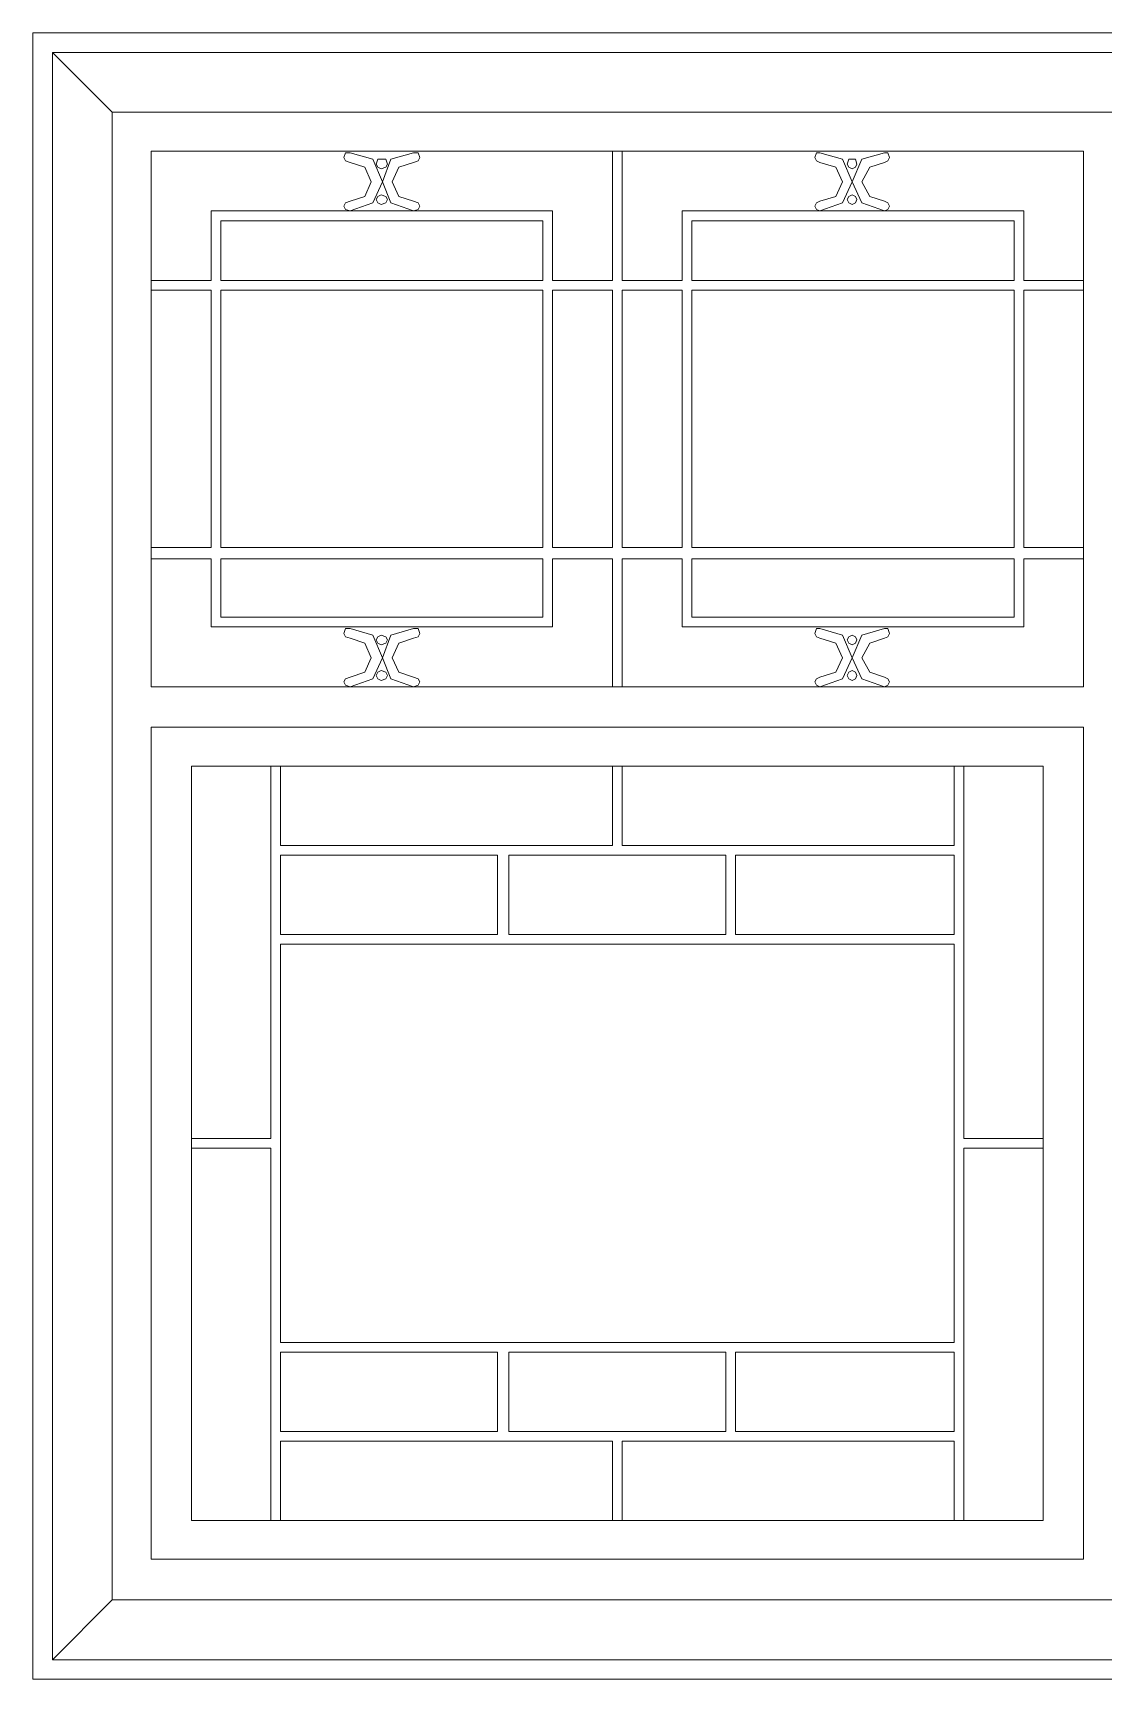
# Model space of a CAD drawing. Header units: centimetres. Extents: x -9 to 9.5, y -7.7 to 6.5.
# Drawn here: x -9.04 to 0.21, y -7.73 to 6.5 of the extents above; entities that cross this region are included whole.
import ezdxf

# ---------------------------------------------------------------- set-up
doc = ezdxf.new("R2010")
doc.units = ezdxf.units.CM
doc.header["$MEASUREMENT"] = 0
doc.layers.add('layer 1', color=7, linetype='Continuous')

msp = doc.modelspace()

# ---------------------------------------------------------------- linework, layer by layer
at = {"layer": 'layer 1', "color": 250, "lineweight": 0}
for points, knots in [([(-9.04213, -7.73212), (-9.04213, -7.73212), (9.46238, -7.73212), (9.46238, -7.73212), (9.46238, -7.73212), (9.46238, -7.73212), (9.46238, 6.50312), (9.46238, 6.50312), (9.46238, 6.50312), (9.46238, 6.50312), (-9.04213, 6.50312), (-9.04213, 6.50312), (-9.04213, 6.50312), (-9.04213, 6.50312), (-9.04213, -7.73212), (-9.04213, -7.73212)], [0, 0, 0, 0, 0.25, 0.25, 0.25, 0.25, 0.5, 0.5, 0.5, 0.5, 0.75, 0.75, 0.75, 0.75, 1, 1, 1, 1]), ([(-8.87431, -7.5643), (-8.87431, -7.5643), (9.29437, -7.5643), (9.29437, -7.5643), (9.29437, -7.5643), (9.29437, -7.5643), (9.29437, 6.33512), (9.29437, 6.33512), (9.29437, 6.33512), (9.29437, 6.33512), (-8.87431, 6.33512), (-8.87431, 6.33512), (-8.87431, 6.33512), (-8.87431, 6.33512), (-8.87431, -7.5643), (-8.87431, -7.5643)], [0, 0, 0, 0, 0.25, 0.25, 0.25, 0.25, 0.5, 0.5, 0.5, 0.5, 0.75, 0.75, 0.75, 0.75, 1, 1, 1, 1]), ([(-8.35628, -7.04627), (-8.35628, -7.04627), (8.77652, -7.04627), (8.77652, -7.04627), (8.77652, -7.04627), (8.77652, -7.04627), (8.77652, 5.81727), (8.77652, 5.81727), (8.77652, 5.81727), (8.77652, 5.81727), (-8.35628, 5.81727), (-8.35628, 5.81727), (-8.35628, 5.81727), (-8.35628, 5.81727), (-8.35628, -7.04627), (-8.35628, -7.04627)], [0, 0, 0, 0, 0.25, 0.25, 0.25, 0.25, 0.5, 0.5, 0.5, 0.5, 0.75, 0.75, 0.75, 0.75, 1, 1, 1, 1]), ([(0.04212, 0.84813), (0.04212, 0.84813), (0.04212, 5.48127), (0.04212, 5.48127), (0.04212, 5.48127), (0.04212, 5.48127), (-8.02046, 5.48127), (-8.02046, 5.48127), (-8.02046, 5.48127), (-8.02046, 5.48127), (-8.02046, 0.84813), (-8.02046, 0.84813), (-8.02046, 0.84813), (-8.02046, 0.84813), (0.04212, 0.84813), (0.04212, 0.84813)], [0, 0, 0, 0, 0.25, 0.25, 0.25, 0.25, 0.5, 0.5, 0.5, 0.5, 0.75, 0.75, 0.75, 0.75, 1, 1, 1, 1]), ([(-8.02046, 4.36156), (-8.02046, 4.36156), (-7.50242, 4.36156), (-7.50242, 4.36156), (-7.50242, 4.36156), (-7.50242, 4.36156), (-7.50242, 4.96342), (-7.50242, 4.96342), (-7.50242, 4.96342), (-7.50242, 4.96342), (-4.54911, 4.96342), (-4.54911, 4.96342), (-4.54911, 4.96342), (-4.54911, 4.96342), (-4.54911, 4.36156), (-4.54911, 4.36156), (-4.54911, 4.36156), (-4.54911, 4.36156), (-4.03108, 4.36156), (-4.03108, 4.36156), (-4.03108, 4.36156), (-4.03108, 4.36156), (-4.03108, 5.48127), (-4.03108, 5.48127)], [0, 0, 0, 0, 0.16666667, 0.16666667, 0.16666667, 0.16666667, 0.33333333, 0.33333333, 0.33333333, 0.33333333, 0.5, 0.5, 0.5, 0.5, 0.66666667, 0.66666667, 0.66666667, 0.66666667, 0.83333333, 0.83333333, 0.83333333, 0.83333333, 1, 1, 1, 1]), ([(-6.29872, 5.46724), (-6.29872, 5.46724), (-6.34063, 5.46724), (-6.34063, 5.46724), (-6.34063, 5.46724), (-6.34063, 5.46724), (-6.35466, 5.42533), (-6.35466, 5.42533), (-6.35466, 5.42533), (-6.35466, 5.42533), (-6.34063, 5.39727), (-6.34063, 5.39727), (-6.34063, 5.39727), (-6.34063, 5.39727), (-6.29872, 5.38342), (-6.29872, 5.38342)], [0, 0, 0, 0, 0.25, 0.25, 0.25, 0.25, 0.5, 0.5, 0.5, 0.5, 0.75, 0.75, 0.75, 0.75, 1, 1, 1, 1]), ([(-6.29872, 4.96342), (-6.29872, 4.96342), (-6.10266, 5.03339), (-6.10266, 5.03339), (-6.10266, 5.03339), (-6.10266, 5.03339), (-6.01884, 5.21542), (-6.01884, 5.21542), (-6.01884, 5.21542), (-6.01884, 5.21542), (-6.10266, 5.4113), (-6.10266, 5.4113), (-6.10266, 5.4113), (-6.10266, 5.4113), (-6.29872, 5.46724), (-6.29872, 5.46724)], [0, 0, 0, 0, 0.25, 0.25, 0.25, 0.25, 0.5, 0.5, 0.5, 0.5, 0.75, 0.75, 0.75, 0.75, 1, 1, 1, 1]), ([(-5.97675, 5.36939), (-5.97675, 5.36939), (-5.99078, 5.4113), (-5.99078, 5.4113), (-5.99078, 5.4113), (-5.99078, 5.4113), (-6.03269, 5.4113), (-6.03269, 5.4113), (-6.03269, 5.4113), (-6.03269, 5.4113), (-6.06075, 5.4113), (-6.06075, 5.4113), (-6.06075, 5.4113), (-6.06075, 5.4113), (-6.07478, 5.36939), (-6.07478, 5.36939), (-6.07478, 5.36939), (-6.07478, 5.36939), (-6.06075, 5.34133), (-6.06075, 5.34133), (-6.06075, 5.34133), (-6.06075, 5.34133), (-6.03269, 5.3273), (-6.03269, 5.3273), (-6.03269, 5.3273), (-6.03269, 5.3273), (-5.99078, 5.34133), (-5.99078, 5.34133), (-5.99078, 5.34133), (-5.99078, 5.34133), (-5.97675, 5.36939), (-5.97675, 5.36939)], [0, 0, 0, 0, 0.125, 0.125, 0.125, 0.125, 0.25, 0.25, 0.25, 0.25, 0.375, 0.375, 0.375, 0.375, 0.5, 0.5, 0.5, 0.5, 0.625, 0.625, 0.625, 0.625, 0.75, 0.75, 0.75, 0.75, 0.875, 0.875, 0.875, 0.875, 1, 1, 1, 1]), ([(-5.75281, 5.46724), (-5.75281, 5.46724), (-5.94869, 5.4113), (-5.94869, 5.4113), (-5.94869, 5.4113), (-5.94869, 5.4113), (-6.01884, 5.21542), (-6.01884, 5.21542), (-6.01884, 5.21542), (-6.01884, 5.21542), (-5.94869, 5.03339), (-5.94869, 5.03339), (-5.94869, 5.03339), (-5.94869, 5.03339), (-5.75281, 4.96342), (-5.75281, 4.96342)], [0, 0, 0, 0, 0.25, 0.25, 0.25, 0.25, 0.5, 0.5, 0.5, 0.5, 0.75, 0.75, 0.75, 0.75, 1, 1, 1, 1]), ([(-5.75281, 5.38342), (-5.75281, 5.38342), (-5.7109, 5.39727), (-5.7109, 5.39727), (-5.7109, 5.39727), (-5.7109, 5.39727), (-5.69687, 5.42533), (-5.69687, 5.42533), (-5.69687, 5.42533), (-5.69687, 5.42533), (-5.7109, 5.46724), (-5.7109, 5.46724), (-5.7109, 5.46724), (-5.7109, 5.46724), (-5.75281, 5.46724), (-5.75281, 5.46724)], [0, 0, 0, 0, 0.25, 0.25, 0.25, 0.25, 0.5, 0.5, 0.5, 0.5, 0.75, 0.75, 0.75, 0.75, 1, 1, 1, 1]), ([(0.04212, 4.36156), (0.04212, 4.36156), (-0.47573, 4.36156), (-0.47573, 4.36156), (-0.47573, 4.36156), (-0.47573, 4.36156), (-0.47573, 4.96342), (-0.47573, 4.96342), (-0.47573, 4.96342), (-0.47573, 4.96342), (-3.42922, 4.96342), (-3.42922, 4.96342), (-3.42922, 4.96342), (-3.42922, 4.96342), (-3.42922, 4.36156), (-3.42922, 4.36156), (-3.42922, 4.36156), (-3.42922, 4.36156), (-3.94708, 4.36156), (-3.94708, 4.36156), (-3.94708, 4.36156), (-3.94708, 4.36156), (-3.94708, 5.48127), (-3.94708, 5.48127)], [0, 0, 0, 0, 0.16666667, 0.16666667, 0.16666667, 0.16666667, 0.33333333, 0.33333333, 0.33333333, 0.33333333, 0.5, 0.5, 0.5, 0.5, 0.66666667, 0.66666667, 0.66666667, 0.66666667, 0.83333333, 0.83333333, 0.83333333, 0.83333333, 1, 1, 1, 1]), ([(-2.23937, 5.46724), (-2.23937, 5.46724), (-2.26743, 5.46724), (-2.26743, 5.46724), (-2.26743, 5.46724), (-2.26743, 5.46724), (-2.28146, 5.42533), (-2.28146, 5.42533), (-2.28146, 5.42533), (-2.28146, 5.42533), (-2.26743, 5.39727), (-2.26743, 5.39727), (-2.26743, 5.39727), (-2.26743, 5.39727), (-2.23937, 5.38342), (-2.23937, 5.38342)], [0, 0, 0, 0, 0.25, 0.25, 0.25, 0.25, 0.5, 0.5, 0.5, 0.5, 0.75, 0.75, 0.75, 0.75, 1, 1, 1, 1]), ([(-2.23937, 4.96342), (-2.23937, 4.96342), (-2.04349, 5.03339), (-2.04349, 5.03339), (-2.04349, 5.03339), (-2.04349, 5.03339), (-1.95949, 5.21542), (-1.95949, 5.21542), (-1.95949, 5.21542), (-1.95949, 5.21542), (-2.04349, 5.4113), (-2.04349, 5.4113), (-2.04349, 5.4113), (-2.04349, 5.4113), (-2.23937, 5.46724), (-2.23937, 5.46724)], [0, 0, 0, 0, 0.25, 0.25, 0.25, 0.25, 0.5, 0.5, 0.5, 0.5, 0.75, 0.75, 0.75, 0.75, 1, 1, 1, 1]), ([(-1.91758, 5.36939), (-1.91758, 5.36939), (-1.93143, 5.4113), (-1.93143, 5.4113), (-1.93143, 5.4113), (-1.93143, 5.4113), (-1.95949, 5.4113), (-1.95949, 5.4113), (-1.95949, 5.4113), (-1.95949, 5.4113), (-1.98755, 5.4113), (-1.98755, 5.4113), (-1.98755, 5.4113), (-1.98755, 5.4113), (-2.00158, 5.36939), (-2.00158, 5.36939), (-2.00158, 5.36939), (-2.00158, 5.36939), (-1.98755, 5.34133), (-1.98755, 5.34133), (-1.98755, 5.34133), (-1.98755, 5.34133), (-1.95949, 5.3273), (-1.95949, 5.3273), (-1.95949, 5.3273), (-1.95949, 5.3273), (-1.93143, 5.34133), (-1.93143, 5.34133), (-1.93143, 5.34133), (-1.93143, 5.34133), (-1.91758, 5.36939), (-1.91758, 5.36939)], [0, 0, 0, 0, 0.125, 0.125, 0.125, 0.125, 0.25, 0.25, 0.25, 0.25, 0.375, 0.375, 0.375, 0.375, 0.5, 0.5, 0.5, 0.5, 0.625, 0.625, 0.625, 0.625, 0.75, 0.75, 0.75, 0.75, 0.875, 0.875, 0.875, 0.875, 1, 1, 1, 1]), ([(-1.67961, 5.46724), (-1.67961, 5.46724), (-1.87549, 5.4113), (-1.87549, 5.4113), (-1.87549, 5.4113), (-1.87549, 5.4113), (-1.95949, 5.21542), (-1.95949, 5.21542), (-1.95949, 5.21542), (-1.95949, 5.21542), (-1.87549, 5.03339), (-1.87549, 5.03339), (-1.87549, 5.03339), (-1.87549, 5.03339), (-1.67961, 4.96342), (-1.67961, 4.96342)], [0, 0, 0, 0, 0.25, 0.25, 0.25, 0.25, 0.5, 0.5, 0.5, 0.5, 0.75, 0.75, 0.75, 0.75, 1, 1, 1, 1]), ([(-1.67961, 5.38342), (-1.67961, 5.38342), (-1.65155, 5.39727), (-1.65155, 5.39727), (-1.65155, 5.39727), (-1.65155, 5.39727), (-1.63752, 5.42533), (-1.63752, 5.42533), (-1.63752, 5.42533), (-1.63752, 5.42533), (-1.65155, 5.46724), (-1.65155, 5.46724), (-1.65155, 5.46724), (-1.65155, 5.46724), (-1.67961, 5.46724), (-1.67961, 5.46724)], [0, 0, 0, 0, 0.25, 0.25, 0.25, 0.25, 0.5, 0.5, 0.5, 0.5, 0.75, 0.75, 0.75, 0.75, 1, 1, 1, 1]), ([(-6.29872, 5.04742), (-6.29872, 5.04742), (-6.17281, 5.08933), (-6.17281, 5.08933), (-6.17281, 5.08933), (-6.17281, 5.08933), (-6.11669, 5.21542), (-6.11669, 5.21542), (-6.11669, 5.21542), (-6.11669, 5.21542), (-6.17281, 5.34133), (-6.17281, 5.34133), (-6.17281, 5.34133), (-6.17281, 5.34133), (-6.29872, 5.38342), (-6.29872, 5.38342)], [0, 0, 0, 0, 0.25, 0.25, 0.25, 0.25, 0.5, 0.5, 0.5, 0.5, 0.75, 0.75, 0.75, 0.75, 1, 1, 1, 1]), ([(-5.75281, 5.38342), (-5.75281, 5.38342), (-5.87872, 5.34133), (-5.87872, 5.34133), (-5.87872, 5.34133), (-5.87872, 5.34133), (-5.93484, 5.21542), (-5.93484, 5.21542), (-5.93484, 5.21542), (-5.93484, 5.21542), (-5.87872, 5.08933), (-5.87872, 5.08933), (-5.87872, 5.08933), (-5.87872, 5.08933), (-5.75281, 5.04742), (-5.75281, 5.04742)], [0, 0, 0, 0, 0.25, 0.25, 0.25, 0.25, 0.5, 0.5, 0.5, 0.5, 0.75, 0.75, 0.75, 0.75, 1, 1, 1, 1]), ([(-2.23937, 5.04742), (-2.23937, 5.04742), (-2.09943, 5.08933), (-2.09943, 5.08933), (-2.09943, 5.08933), (-2.09943, 5.08933), (-2.04349, 5.21542), (-2.04349, 5.21542), (-2.04349, 5.21542), (-2.04349, 5.21542), (-2.09943, 5.34133), (-2.09943, 5.34133), (-2.09943, 5.34133), (-2.09943, 5.34133), (-2.23937, 5.38342), (-2.23937, 5.38342)], [0, 0, 0, 0, 0.25, 0.25, 0.25, 0.25, 0.5, 0.5, 0.5, 0.5, 0.75, 0.75, 0.75, 0.75, 1, 1, 1, 1]), ([(-1.67961, 5.38342), (-1.67961, 5.38342), (-1.80552, 5.34133), (-1.80552, 5.34133), (-1.80552, 5.34133), (-1.80552, 5.34133), (-1.87549, 5.21542), (-1.87549, 5.21542), (-1.87549, 5.21542), (-1.87549, 5.21542), (-1.80552, 5.08933), (-1.80552, 5.08933), (-1.80552, 5.08933), (-1.80552, 5.08933), (-1.67961, 5.04742), (-1.67961, 5.04742)], [0, 0, 0, 0, 0.25, 0.25, 0.25, 0.25, 0.5, 0.5, 0.5, 0.5, 0.75, 0.75, 0.75, 0.75, 1, 1, 1, 1]), ([(-6.29872, 5.04742), (-6.29872, 5.04742), (-6.34063, 5.03339), (-6.34063, 5.03339), (-6.34063, 5.03339), (-6.34063, 5.03339), (-6.35466, 5.00533), (-6.35466, 5.00533), (-6.35466, 5.00533), (-6.35466, 5.00533), (-6.34063, 4.97745), (-6.34063, 4.97745), (-6.34063, 4.97745), (-6.34063, 4.97745), (-6.29872, 4.96342), (-6.29872, 4.96342)], [0, 0, 0, 0, 0.25, 0.25, 0.25, 0.25, 0.5, 0.5, 0.5, 0.5, 0.75, 0.75, 0.75, 0.75, 1, 1, 1, 1]), ([(-5.97675, 5.06145), (-5.97675, 5.06145), (-5.99078, 5.08933), (-5.99078, 5.08933), (-5.99078, 5.08933), (-5.99078, 5.08933), (-6.03269, 5.10336), (-6.03269, 5.10336), (-6.03269, 5.10336), (-6.03269, 5.10336), (-6.06075, 5.08933), (-6.06075, 5.08933), (-6.06075, 5.08933), (-6.06075, 5.08933), (-6.07478, 5.06145), (-6.07478, 5.06145), (-6.07478, 5.06145), (-6.07478, 5.06145), (-6.06075, 5.03339), (-6.06075, 5.03339), (-6.06075, 5.03339), (-6.06075, 5.03339), (-6.03269, 5.01936), (-6.03269, 5.01936), (-6.03269, 5.01936), (-6.03269, 5.01936), (-5.99078, 5.03339), (-5.99078, 5.03339), (-5.99078, 5.03339), (-5.99078, 5.03339), (-5.97675, 5.06145), (-5.97675, 5.06145)], [0, 0, 0, 0, 0.125, 0.125, 0.125, 0.125, 0.25, 0.25, 0.25, 0.25, 0.375, 0.375, 0.375, 0.375, 0.5, 0.5, 0.5, 0.5, 0.625, 0.625, 0.625, 0.625, 0.75, 0.75, 0.75, 0.75, 0.875, 0.875, 0.875, 0.875, 1, 1, 1, 1]), ([(-5.75281, 4.96342), (-5.75281, 4.96342), (-5.7109, 4.97745), (-5.7109, 4.97745), (-5.7109, 4.97745), (-5.7109, 4.97745), (-5.69687, 5.00533), (-5.69687, 5.00533), (-5.69687, 5.00533), (-5.69687, 5.00533), (-5.7109, 5.03339), (-5.7109, 5.03339), (-5.7109, 5.03339), (-5.7109, 5.03339), (-5.75281, 5.04742), (-5.75281, 5.04742)], [0, 0, 0, 0, 0.25, 0.25, 0.25, 0.25, 0.5, 0.5, 0.5, 0.5, 0.75, 0.75, 0.75, 0.75, 1, 1, 1, 1]), ([(-2.23937, 5.04742), (-2.23937, 5.04742), (-2.26743, 5.03339), (-2.26743, 5.03339), (-2.26743, 5.03339), (-2.26743, 5.03339), (-2.28146, 5.00533), (-2.28146, 5.00533), (-2.28146, 5.00533), (-2.28146, 5.00533), (-2.26743, 4.97745), (-2.26743, 4.97745), (-2.26743, 4.97745), (-2.26743, 4.97745), (-2.23937, 4.96342), (-2.23937, 4.96342)], [0, 0, 0, 0, 0.25, 0.25, 0.25, 0.25, 0.5, 0.5, 0.5, 0.5, 0.75, 0.75, 0.75, 0.75, 1, 1, 1, 1]), ([(-1.91758, 5.06145), (-1.91758, 5.06145), (-1.93143, 5.08933), (-1.93143, 5.08933), (-1.93143, 5.08933), (-1.93143, 5.08933), (-1.95949, 5.10336), (-1.95949, 5.10336), (-1.95949, 5.10336), (-1.95949, 5.10336), (-1.98755, 5.08933), (-1.98755, 5.08933), (-1.98755, 5.08933), (-1.98755, 5.08933), (-2.00158, 5.06145), (-2.00158, 5.06145), (-2.00158, 5.06145), (-2.00158, 5.06145), (-1.98755, 5.03339), (-1.98755, 5.03339), (-1.98755, 5.03339), (-1.98755, 5.03339), (-1.95949, 5.01936), (-1.95949, 5.01936), (-1.95949, 5.01936), (-1.95949, 5.01936), (-1.93143, 5.03339), (-1.93143, 5.03339), (-1.93143, 5.03339), (-1.93143, 5.03339), (-1.91758, 5.06145), (-1.91758, 5.06145)], [0, 0, 0, 0, 0.125, 0.125, 0.125, 0.125, 0.25, 0.25, 0.25, 0.25, 0.375, 0.375, 0.375, 0.375, 0.5, 0.5, 0.5, 0.5, 0.625, 0.625, 0.625, 0.625, 0.75, 0.75, 0.75, 0.75, 0.875, 0.875, 0.875, 0.875, 1, 1, 1, 1]), ([(-1.67961, 4.96342), (-1.67961, 4.96342), (-1.65155, 4.97745), (-1.65155, 4.97745), (-1.65155, 4.97745), (-1.65155, 4.97745), (-1.63752, 5.00533), (-1.63752, 5.00533), (-1.63752, 5.00533), (-1.63752, 5.00533), (-1.65155, 5.03339), (-1.65155, 5.03339), (-1.65155, 5.03339), (-1.65155, 5.03339), (-1.67961, 5.04742), (-1.67961, 5.04742)], [0, 0, 0, 0, 0.25, 0.25, 0.25, 0.25, 0.5, 0.5, 0.5, 0.5, 0.75, 0.75, 0.75, 0.75, 1, 1, 1, 1]), ([(-7.41842, 4.87942), (-7.41842, 4.87942), (-7.41842, 4.36156), (-7.41842, 4.36156), (-7.41842, 4.36156), (-7.41842, 4.36156), (-4.63293, 4.36156), (-4.63293, 4.36156), (-4.63293, 4.36156), (-4.63293, 4.36156), (-4.63293, 4.87942), (-4.63293, 4.87942), (-4.63293, 4.87942), (-4.63293, 4.87942), (-7.41842, 4.87942), (-7.41842, 4.87942)], [0, 0, 0, 0, 0.25, 0.25, 0.25, 0.25, 0.5, 0.5, 0.5, 0.5, 0.75, 0.75, 0.75, 0.75, 1, 1, 1, 1]), ([(-0.55973, 4.87942), (-0.55973, 4.87942), (-0.55973, 4.36156), (-0.55973, 4.36156), (-0.55973, 4.36156), (-0.55973, 4.36156), (-3.34522, 4.36156), (-3.34522, 4.36156), (-3.34522, 4.36156), (-3.34522, 4.36156), (-3.34522, 4.87942), (-3.34522, 4.87942), (-3.34522, 4.87942), (-3.34522, 4.87942), (-0.55973, 4.87942), (-0.55973, 4.87942)], [0, 0, 0, 0, 0.25, 0.25, 0.25, 0.25, 0.5, 0.5, 0.5, 0.5, 0.75, 0.75, 0.75, 0.75, 1, 1, 1, 1]), ([(-8.02046, 4.27756), (-8.02046, 4.27756), (-7.50242, 4.27756), (-7.50242, 4.27756), (-7.50242, 4.27756), (-7.50242, 4.27756), (-7.50242, 2.05201), (-7.50242, 2.05201), (-7.50242, 2.05201), (-7.50242, 2.05201), (-8.02046, 2.05201), (-8.02046, 2.05201)], [0, 0, 0, 0, 0.33333333, 0.33333333, 0.33333333, 0.33333333, 0.66666667, 0.66666667, 0.66666667, 0.66666667, 1, 1, 1, 1]), ([(-7.41842, 2.05201), (-7.41842, 2.05201), (-7.41842, 4.27756), (-7.41842, 4.27756), (-7.41842, 4.27756), (-7.41842, 4.27756), (-4.63293, 4.27756), (-4.63293, 4.27756), (-4.63293, 4.27756), (-4.63293, 4.27756), (-4.63293, 2.05201), (-4.63293, 2.05201), (-4.63293, 2.05201), (-4.63293, 2.05201), (-7.41842, 2.05201), (-7.41842, 2.05201)], [0, 0, 0, 0, 0.25, 0.25, 0.25, 0.25, 0.5, 0.5, 0.5, 0.5, 0.75, 0.75, 0.75, 0.75, 1, 1, 1, 1]), ([(-4.54911, 2.05201), (-4.54911, 2.05201), (-4.54911, 4.27756), (-4.54911, 4.27756), (-4.54911, 4.27756), (-4.54911, 4.27756), (-4.03108, 4.27756), (-4.03108, 4.27756), (-4.03108, 4.27756), (-4.03108, 4.27756), (-4.03108, 2.05201), (-4.03108, 2.05201), (-4.03108, 2.05201), (-4.03108, 2.05201), (-4.54911, 2.05201), (-4.54911, 2.05201)], [0, 0, 0, 0, 0.25, 0.25, 0.25, 0.25, 0.5, 0.5, 0.5, 0.5, 0.75, 0.75, 0.75, 0.75, 1, 1, 1, 1]), ([(-3.42922, 2.05201), (-3.42922, 2.05201), (-3.42922, 4.27756), (-3.42922, 4.27756), (-3.42922, 4.27756), (-3.42922, 4.27756), (-3.94708, 4.27756), (-3.94708, 4.27756), (-3.94708, 4.27756), (-3.94708, 4.27756), (-3.94708, 2.05201), (-3.94708, 2.05201), (-3.94708, 2.05201), (-3.94708, 2.05201), (-3.42922, 2.05201), (-3.42922, 2.05201)], [0, 0, 0, 0, 0.25, 0.25, 0.25, 0.25, 0.5, 0.5, 0.5, 0.5, 0.75, 0.75, 0.75, 0.75, 1, 1, 1, 1]), ([(-0.55973, 2.05201), (-0.55973, 2.05201), (-0.55973, 4.27756), (-0.55973, 4.27756), (-0.55973, 4.27756), (-0.55973, 4.27756), (-3.34522, 4.27756), (-3.34522, 4.27756), (-3.34522, 4.27756), (-3.34522, 4.27756), (-3.34522, 2.05201), (-3.34522, 2.05201), (-3.34522, 2.05201), (-3.34522, 2.05201), (-0.55973, 2.05201), (-0.55973, 2.05201)], [0, 0, 0, 0, 0.25, 0.25, 0.25, 0.25, 0.5, 0.5, 0.5, 0.5, 0.75, 0.75, 0.75, 0.75, 1, 1, 1, 1]), ([(0.04212, 4.27756), (0.04212, 4.27756), (-0.47573, 4.27756), (-0.47573, 4.27756), (-0.47573, 4.27756), (-0.47573, 4.27756), (-0.47573, 2.05201), (-0.47573, 2.05201), (-0.47573, 2.05201), (-0.47573, 2.05201), (0.04212, 2.05201), (0.04212, 2.05201)], [0, 0, 0, 0, 0.33333333, 0.33333333, 0.33333333, 0.33333333, 0.66666667, 0.66666667, 0.66666667, 0.66666667, 1, 1, 1, 1]), ([(-8.02046, 1.95398), (-8.02046, 1.95398), (-7.50242, 1.95398), (-7.50242, 1.95398), (-7.50242, 1.95398), (-7.50242, 1.95398), (-7.50242, 1.36616), (-7.50242, 1.36616), (-7.50242, 1.36616), (-7.50242, 1.36616), (-4.54911, 1.36616), (-4.54911, 1.36616), (-4.54911, 1.36616), (-4.54911, 1.36616), (-4.54911, 1.95398), (-4.54911, 1.95398), (-4.54911, 1.95398), (-4.54911, 1.95398), (-4.03108, 1.95398), (-4.03108, 1.95398), (-4.03108, 1.95398), (-4.03108, 1.95398), (-4.03108, 0.84813), (-4.03108, 0.84813)], [0, 0, 0, 0, 0.16666667, 0.16666667, 0.16666667, 0.16666667, 0.33333333, 0.33333333, 0.33333333, 0.33333333, 0.5, 0.5, 0.5, 0.5, 0.66666667, 0.66666667, 0.66666667, 0.66666667, 0.83333333, 0.83333333, 0.83333333, 0.83333333, 1, 1, 1, 1]), ([(-4.63293, 1.95398), (-4.63293, 1.95398), (-4.63293, 1.45016), (-4.63293, 1.45016), (-4.63293, 1.45016), (-4.63293, 1.45016), (-7.41842, 1.45016), (-7.41842, 1.45016), (-7.41842, 1.45016), (-7.41842, 1.45016), (-7.41842, 1.95398), (-7.41842, 1.95398), (-7.41842, 1.95398), (-7.41842, 1.95398), (-4.63293, 1.95398), (-4.63293, 1.95398)], [0, 0, 0, 0, 0.25, 0.25, 0.25, 0.25, 0.5, 0.5, 0.5, 0.5, 0.75, 0.75, 0.75, 0.75, 1, 1, 1, 1]), ([(0.04212, 1.95398), (0.04212, 1.95398), (-0.47573, 1.95398), (-0.47573, 1.95398), (-0.47573, 1.95398), (-0.47573, 1.95398), (-0.47573, 1.36616), (-0.47573, 1.36616), (-0.47573, 1.36616), (-0.47573, 1.36616), (-3.42922, 1.36616), (-3.42922, 1.36616), (-3.42922, 1.36616), (-3.42922, 1.36616), (-3.42922, 1.95398), (-3.42922, 1.95398), (-3.42922, 1.95398), (-3.42922, 1.95398), (-3.94708, 1.95398), (-3.94708, 1.95398), (-3.94708, 1.95398), (-3.94708, 1.95398), (-3.94708, 0.84813), (-3.94708, 0.84813)], [0, 0, 0, 0, 0.16666667, 0.16666667, 0.16666667, 0.16666667, 0.33333333, 0.33333333, 0.33333333, 0.33333333, 0.5, 0.5, 0.5, 0.5, 0.66666667, 0.66666667, 0.66666667, 0.66666667, 0.83333333, 0.83333333, 0.83333333, 0.83333333, 1, 1, 1, 1]), ([(-3.34522, 1.95398), (-3.34522, 1.95398), (-3.34522, 1.45016), (-3.34522, 1.45016), (-3.34522, 1.45016), (-3.34522, 1.45016), (-0.55973, 1.45016), (-0.55973, 1.45016), (-0.55973, 1.45016), (-0.55973, 1.45016), (-0.55973, 1.95398), (-0.55973, 1.95398), (-0.55973, 1.95398), (-0.55973, 1.95398), (-3.34522, 1.95398), (-3.34522, 1.95398)], [0, 0, 0, 0, 0.25, 0.25, 0.25, 0.25, 0.5, 0.5, 0.5, 0.5, 0.75, 0.75, 0.75, 0.75, 1, 1, 1, 1]), ([(-6.29872, 1.35213), (-6.29872, 1.35213), (-6.34063, 1.35213), (-6.34063, 1.35213), (-6.34063, 1.35213), (-6.34063, 1.35213), (-6.35466, 1.31004), (-6.35466, 1.31004), (-6.35466, 1.31004), (-6.35466, 1.31004), (-6.34063, 1.28216), (-6.34063, 1.28216), (-6.34063, 1.28216), (-6.34063, 1.28216), (-6.29872, 1.26813), (-6.29872, 1.26813)], [0, 0, 0, 0, 0.25, 0.25, 0.25, 0.25, 0.5, 0.5, 0.5, 0.5, 0.75, 0.75, 0.75, 0.75, 1, 1, 1, 1]), ([(-6.29872, 0.84813), (-6.29872, 0.84813), (-6.10266, 0.9181), (-6.10266, 0.9181), (-6.10266, 0.9181), (-6.10266, 0.9181), (-6.01884, 1.10013), (-6.01884, 1.10013), (-6.01884, 1.10013), (-6.01884, 1.10013), (-6.10266, 1.29619), (-6.10266, 1.29619), (-6.10266, 1.29619), (-6.10266, 1.29619), (-6.29872, 1.35213), (-6.29872, 1.35213)], [0, 0, 0, 0, 0.25, 0.25, 0.25, 0.25, 0.5, 0.5, 0.5, 0.5, 0.75, 0.75, 0.75, 0.75, 1, 1, 1, 1]), ([(-5.97675, 1.2541), (-5.97675, 1.2541), (-5.99078, 1.28216), (-5.99078, 1.28216), (-5.99078, 1.28216), (-5.99078, 1.28216), (-6.03269, 1.29619), (-6.03269, 1.29619), (-6.03269, 1.29619), (-6.03269, 1.29619), (-6.06075, 1.28216), (-6.06075, 1.28216), (-6.06075, 1.28216), (-6.06075, 1.28216), (-6.07478, 1.2541), (-6.07478, 1.2541), (-6.07478, 1.2541), (-6.07478, 1.2541), (-6.06075, 1.22604), (-6.06075, 1.22604), (-6.06075, 1.22604), (-6.06075, 1.22604), (-6.03269, 1.21219), (-6.03269, 1.21219), (-6.03269, 1.21219), (-6.03269, 1.21219), (-5.99078, 1.22604), (-5.99078, 1.22604), (-5.99078, 1.22604), (-5.99078, 1.22604), (-5.97675, 1.2541), (-5.97675, 1.2541)], [0, 0, 0, 0, 0.125, 0.125, 0.125, 0.125, 0.25, 0.25, 0.25, 0.25, 0.375, 0.375, 0.375, 0.375, 0.5, 0.5, 0.5, 0.5, 0.625, 0.625, 0.625, 0.625, 0.75, 0.75, 0.75, 0.75, 0.875, 0.875, 0.875, 0.875, 1, 1, 1, 1]), ([(-5.75281, 1.35213), (-5.75281, 1.35213), (-5.94869, 1.29619), (-5.94869, 1.29619), (-5.94869, 1.29619), (-5.94869, 1.29619), (-6.01884, 1.10013), (-6.01884, 1.10013), (-6.01884, 1.10013), (-6.01884, 1.10013), (-5.94869, 0.9181), (-5.94869, 0.9181), (-5.94869, 0.9181), (-5.94869, 0.9181), (-5.75281, 0.84813), (-5.75281, 0.84813)], [0, 0, 0, 0, 0.25, 0.25, 0.25, 0.25, 0.5, 0.5, 0.5, 0.5, 0.75, 0.75, 0.75, 0.75, 1, 1, 1, 1]), ([(-5.75281, 1.26813), (-5.75281, 1.26813), (-5.7109, 1.28216), (-5.7109, 1.28216), (-5.7109, 1.28216), (-5.7109, 1.28216), (-5.69687, 1.31004), (-5.69687, 1.31004), (-5.69687, 1.31004), (-5.69687, 1.31004), (-5.7109, 1.35213), (-5.7109, 1.35213), (-5.7109, 1.35213), (-5.7109, 1.35213), (-5.75281, 1.35213), (-5.75281, 1.35213)], [0, 0, 0, 0, 0.25, 0.25, 0.25, 0.25, 0.5, 0.5, 0.5, 0.5, 0.75, 0.75, 0.75, 0.75, 1, 1, 1, 1]), ([(-2.23937, 1.35213), (-2.23937, 1.35213), (-2.26743, 1.35213), (-2.26743, 1.35213), (-2.26743, 1.35213), (-2.26743, 1.35213), (-2.28146, 1.31004), (-2.28146, 1.31004), (-2.28146, 1.31004), (-2.28146, 1.31004), (-2.26743, 1.28216), (-2.26743, 1.28216), (-2.26743, 1.28216), (-2.26743, 1.28216), (-2.23937, 1.26813), (-2.23937, 1.26813)], [0, 0, 0, 0, 0.25, 0.25, 0.25, 0.25, 0.5, 0.5, 0.5, 0.5, 0.75, 0.75, 0.75, 0.75, 1, 1, 1, 1]), ([(-2.23937, 0.84813), (-2.23937, 0.84813), (-2.04349, 0.9181), (-2.04349, 0.9181), (-2.04349, 0.9181), (-2.04349, 0.9181), (-1.95949, 1.10013), (-1.95949, 1.10013), (-1.95949, 1.10013), (-1.95949, 1.10013), (-2.04349, 1.29619), (-2.04349, 1.29619), (-2.04349, 1.29619), (-2.04349, 1.29619), (-2.23937, 1.35213), (-2.23937, 1.35213)], [0, 0, 0, 0, 0.25, 0.25, 0.25, 0.25, 0.5, 0.5, 0.5, 0.5, 0.75, 0.75, 0.75, 0.75, 1, 1, 1, 1]), ([(-1.91758, 1.2541), (-1.91758, 1.2541), (-1.93143, 1.28216), (-1.93143, 1.28216), (-1.93143, 1.28216), (-1.93143, 1.28216), (-1.95949, 1.29619), (-1.95949, 1.29619), (-1.95949, 1.29619), (-1.95949, 1.29619), (-1.98755, 1.28216), (-1.98755, 1.28216), (-1.98755, 1.28216), (-1.98755, 1.28216), (-2.00158, 1.2541), (-2.00158, 1.2541), (-2.00158, 1.2541), (-2.00158, 1.2541), (-1.98755, 1.22604), (-1.98755, 1.22604), (-1.98755, 1.22604), (-1.98755, 1.22604), (-1.95949, 1.21219), (-1.95949, 1.21219), (-1.95949, 1.21219), (-1.95949, 1.21219), (-1.93143, 1.22604), (-1.93143, 1.22604), (-1.93143, 1.22604), (-1.93143, 1.22604), (-1.91758, 1.2541), (-1.91758, 1.2541)], [0, 0, 0, 0, 0.125, 0.125, 0.125, 0.125, 0.25, 0.25, 0.25, 0.25, 0.375, 0.375, 0.375, 0.375, 0.5, 0.5, 0.5, 0.5, 0.625, 0.625, 0.625, 0.625, 0.75, 0.75, 0.75, 0.75, 0.875, 0.875, 0.875, 0.875, 1, 1, 1, 1]), ([(-1.67961, 1.35213), (-1.67961, 1.35213), (-1.87549, 1.29619), (-1.87549, 1.29619), (-1.87549, 1.29619), (-1.87549, 1.29619), (-1.95949, 1.10013), (-1.95949, 1.10013), (-1.95949, 1.10013), (-1.95949, 1.10013), (-1.87549, 0.9181), (-1.87549, 0.9181), (-1.87549, 0.9181), (-1.87549, 0.9181), (-1.67961, 0.84813), (-1.67961, 0.84813)], [0, 0, 0, 0, 0.25, 0.25, 0.25, 0.25, 0.5, 0.5, 0.5, 0.5, 0.75, 0.75, 0.75, 0.75, 1, 1, 1, 1]), ([(-1.67961, 1.26813), (-1.67961, 1.26813), (-1.65155, 1.28216), (-1.65155, 1.28216), (-1.65155, 1.28216), (-1.65155, 1.28216), (-1.63752, 1.31004), (-1.63752, 1.31004), (-1.63752, 1.31004), (-1.63752, 1.31004), (-1.65155, 1.35213), (-1.65155, 1.35213), (-1.65155, 1.35213), (-1.65155, 1.35213), (-1.67961, 1.35213), (-1.67961, 1.35213)], [0, 0, 0, 0, 0.25, 0.25, 0.25, 0.25, 0.5, 0.5, 0.5, 0.5, 0.75, 0.75, 0.75, 0.75, 1, 1, 1, 1]), ([(-6.29872, 0.93213), (-6.29872, 0.93213), (-6.17281, 0.97422), (-6.17281, 0.97422), (-6.17281, 0.97422), (-6.17281, 0.97422), (-6.11669, 1.10013), (-6.11669, 1.10013), (-6.11669, 1.10013), (-6.11669, 1.10013), (-6.17281, 1.22604), (-6.17281, 1.22604), (-6.17281, 1.22604), (-6.17281, 1.22604), (-6.29872, 1.26813), (-6.29872, 1.26813)], [0, 0, 0, 0, 0.25, 0.25, 0.25, 0.25, 0.5, 0.5, 0.5, 0.5, 0.75, 0.75, 0.75, 0.75, 1, 1, 1, 1]), ([(-5.75281, 1.26813), (-5.75281, 1.26813), (-5.87872, 1.22604), (-5.87872, 1.22604), (-5.87872, 1.22604), (-5.87872, 1.22604), (-5.93484, 1.10013), (-5.93484, 1.10013), (-5.93484, 1.10013), (-5.93484, 1.10013), (-5.87872, 0.97422), (-5.87872, 0.97422), (-5.87872, 0.97422), (-5.87872, 0.97422), (-5.75281, 0.93213), (-5.75281, 0.93213)], [0, 0, 0, 0, 0.25, 0.25, 0.25, 0.25, 0.5, 0.5, 0.5, 0.5, 0.75, 0.75, 0.75, 0.75, 1, 1, 1, 1]), ([(-2.23937, 0.93213), (-2.23937, 0.93213), (-2.09943, 0.97422), (-2.09943, 0.97422), (-2.09943, 0.97422), (-2.09943, 0.97422), (-2.04349, 1.10013), (-2.04349, 1.10013), (-2.04349, 1.10013), (-2.04349, 1.10013), (-2.09943, 1.22604), (-2.09943, 1.22604), (-2.09943, 1.22604), (-2.09943, 1.22604), (-2.23937, 1.26813), (-2.23937, 1.26813)], [0, 0, 0, 0, 0.25, 0.25, 0.25, 0.25, 0.5, 0.5, 0.5, 0.5, 0.75, 0.75, 0.75, 0.75, 1, 1, 1, 1]), ([(-1.67961, 1.26813), (-1.67961, 1.26813), (-1.80552, 1.22604), (-1.80552, 1.22604), (-1.80552, 1.22604), (-1.80552, 1.22604), (-1.87549, 1.10013), (-1.87549, 1.10013), (-1.87549, 1.10013), (-1.87549, 1.10013), (-1.80552, 0.97422), (-1.80552, 0.97422), (-1.80552, 0.97422), (-1.80552, 0.97422), (-1.67961, 0.93213), (-1.67961, 0.93213)], [0, 0, 0, 0, 0.25, 0.25, 0.25, 0.25, 0.5, 0.5, 0.5, 0.5, 0.75, 0.75, 0.75, 0.75, 1, 1, 1, 1]), ([(-6.29872, 0.93213), (-6.29872, 0.93213), (-6.34063, 0.9181), (-6.34063, 0.9181), (-6.34063, 0.9181), (-6.34063, 0.9181), (-6.35466, 0.89022), (-6.35466, 0.89022), (-6.35466, 0.89022), (-6.35466, 0.89022), (-6.34063, 0.86216), (-6.34063, 0.86216), (-6.34063, 0.86216), (-6.34063, 0.86216), (-6.29872, 0.84813), (-6.29872, 0.84813)], [0, 0, 0, 0, 0.25, 0.25, 0.25, 0.25, 0.5, 0.5, 0.5, 0.5, 0.75, 0.75, 0.75, 0.75, 1, 1, 1, 1]), ([(-5.97675, 0.94616), (-5.97675, 0.94616), (-5.99078, 0.97422), (-5.99078, 0.97422), (-5.99078, 0.97422), (-5.99078, 0.97422), (-6.03269, 0.98825), (-6.03269, 0.98825), (-6.03269, 0.98825), (-6.03269, 0.98825), (-6.06075, 0.97422), (-6.06075, 0.97422), (-6.06075, 0.97422), (-6.06075, 0.97422), (-6.07478, 0.94616), (-6.07478, 0.94616), (-6.07478, 0.94616), (-6.07478, 0.94616), (-6.06075, 0.9181), (-6.06075, 0.9181), (-6.06075, 0.9181), (-6.06075, 0.9181), (-6.03269, 0.90425), (-6.03269, 0.90425), (-6.03269, 0.90425), (-6.03269, 0.90425), (-5.99078, 0.9181), (-5.99078, 0.9181), (-5.99078, 0.9181), (-5.99078, 0.9181), (-5.97675, 0.94616), (-5.97675, 0.94616)], [0, 0, 0, 0, 0.125, 0.125, 0.125, 0.125, 0.25, 0.25, 0.25, 0.25, 0.375, 0.375, 0.375, 0.375, 0.5, 0.5, 0.5, 0.5, 0.625, 0.625, 0.625, 0.625, 0.75, 0.75, 0.75, 0.75, 0.875, 0.875, 0.875, 0.875, 1, 1, 1, 1]), ([(-5.75281, 0.84813), (-5.75281, 0.84813), (-5.7109, 0.86216), (-5.7109, 0.86216), (-5.7109, 0.86216), (-5.7109, 0.86216), (-5.69687, 0.89022), (-5.69687, 0.89022), (-5.69687, 0.89022), (-5.69687, 0.89022), (-5.7109, 0.9181), (-5.7109, 0.9181), (-5.7109, 0.9181), (-5.7109, 0.9181), (-5.75281, 0.93213), (-5.75281, 0.93213)], [0, 0, 0, 0, 0.25, 0.25, 0.25, 0.25, 0.5, 0.5, 0.5, 0.5, 0.75, 0.75, 0.75, 0.75, 1, 1, 1, 1]), ([(-2.23937, 0.93213), (-2.23937, 0.93213), (-2.26743, 0.9181), (-2.26743, 0.9181), (-2.26743, 0.9181), (-2.26743, 0.9181), (-2.28146, 0.89022), (-2.28146, 0.89022), (-2.28146, 0.89022), (-2.28146, 0.89022), (-2.26743, 0.86216), (-2.26743, 0.86216), (-2.26743, 0.86216), (-2.26743, 0.86216), (-2.23937, 0.84813), (-2.23937, 0.84813)], [0, 0, 0, 0, 0.25, 0.25, 0.25, 0.25, 0.5, 0.5, 0.5, 0.5, 0.75, 0.75, 0.75, 0.75, 1, 1, 1, 1]), ([(-1.91758, 0.94616), (-1.91758, 0.94616), (-1.93143, 0.97422), (-1.93143, 0.97422), (-1.93143, 0.97422), (-1.93143, 0.97422), (-1.95949, 0.98825), (-1.95949, 0.98825), (-1.95949, 0.98825), (-1.95949, 0.98825), (-1.98755, 0.97422), (-1.98755, 0.97422), (-1.98755, 0.97422), (-1.98755, 0.97422), (-2.00158, 0.94616), (-2.00158, 0.94616), (-2.00158, 0.94616), (-2.00158, 0.94616), (-1.98755, 0.9181), (-1.98755, 0.9181), (-1.98755, 0.9181), (-1.98755, 0.9181), (-1.95949, 0.90425), (-1.95949, 0.90425), (-1.95949, 0.90425), (-1.95949, 0.90425), (-1.93143, 0.9181), (-1.93143, 0.9181), (-1.93143, 0.9181), (-1.93143, 0.9181), (-1.91758, 0.94616), (-1.91758, 0.94616)], [0, 0, 0, 0, 0.125, 0.125, 0.125, 0.125, 0.25, 0.25, 0.25, 0.25, 0.375, 0.375, 0.375, 0.375, 0.5, 0.5, 0.5, 0.5, 0.625, 0.625, 0.625, 0.625, 0.75, 0.75, 0.75, 0.75, 0.875, 0.875, 0.875, 0.875, 1, 1, 1, 1]), ([(-1.67961, 0.84813), (-1.67961, 0.84813), (-1.65155, 0.86216), (-1.65155, 0.86216), (-1.65155, 0.86216), (-1.65155, 0.86216), (-1.63752, 0.89022), (-1.63752, 0.89022), (-1.63752, 0.89022), (-1.63752, 0.89022), (-1.65155, 0.9181), (-1.65155, 0.9181), (-1.65155, 0.9181), (-1.65155, 0.9181), (-1.67961, 0.93213), (-1.67961, 0.93213)], [0, 0, 0, 0, 0.25, 0.25, 0.25, 0.25, 0.5, 0.5, 0.5, 0.5, 0.75, 0.75, 0.75, 0.75, 1, 1, 1, 1]), ([(0.04212, -6.69642), (0.04212, -6.69642), (-8.02046, -6.69642), (-8.02046, -6.69642), (-8.02046, -6.69642), (-8.02046, -6.69642), (-8.02046, 0.49828), (-8.02046, 0.49828), (-8.02046, 0.49828), (-8.02046, 0.49828), (0.04212, 0.49828), (0.04212, 0.49828), (0.04212, 0.49828), (0.04212, 0.49828), (0.04212, -6.69642), (0.04212, -6.69642)], [0, 0, 0, 0, 0.25, 0.25, 0.25, 0.25, 0.5, 0.5, 0.5, 0.5, 0.75, 0.75, 0.75, 0.75, 1, 1, 1, 1]), ([(-0.30791, -6.36042), (-0.30791, -6.36042), (-7.67042, -6.36042), (-7.67042, -6.36042), (-7.67042, -6.36042), (-7.67042, -6.36042), (-7.67042, 0.16227), (-7.67042, 0.16227), (-7.67042, 0.16227), (-7.67042, 0.16227), (-0.30791, 0.16227), (-0.30791, 0.16227), (-0.30791, 0.16227), (-0.30791, 0.16227), (-0.30791, -6.36042), (-0.30791, -6.36042)], [0, 0, 0, 0, 0.25, 0.25, 0.25, 0.25, 0.5, 0.5, 0.5, 0.5, 0.75, 0.75, 0.75, 0.75, 1, 1, 1, 1]), ([(-7.67042, -3.05707), (-7.67042, -3.05707), (-6.98457, -3.05707), (-6.98457, -3.05707), (-6.98457, -3.05707), (-6.98457, -3.05707), (-6.98457, 0.16227), (-6.98457, 0.16227)], [0, 0, 0, 0, 0.5, 0.5, 0.5, 0.5, 1, 1, 1, 1]), ([(-6.90057, 0.16227), (-6.90057, 0.16227), (-6.90057, -0.52358), (-6.90057, -0.52358), (-6.90057, -0.52358), (-6.90057, -0.52358), (-4.03108, -0.52358), (-4.03108, -0.52358), (-4.03108, -0.52358), (-4.03108, -0.52358), (-4.03108, 0.16227), (-4.03108, 0.16227)], [0, 0, 0, 0, 0.33333333, 0.33333333, 0.33333333, 0.33333333, 0.66666667, 0.66666667, 0.66666667, 0.66666667, 1, 1, 1, 1]), ([(-3.94708, 0.16227), (-3.94708, 0.16227), (-3.94708, -0.52358), (-3.94708, -0.52358), (-3.94708, -0.52358), (-3.94708, -0.52358), (-1.07776, -0.52358), (-1.07776, -0.52358), (-1.07776, -0.52358), (-1.07776, -0.52358), (-1.07776, 0.16227), (-1.07776, 0.16227)], [0, 0, 0, 0, 0.33333333, 0.33333333, 0.33333333, 0.33333333, 0.66666667, 0.66666667, 0.66666667, 0.66666667, 1, 1, 1, 1]), ([(-0.99376, 0.16227), (-0.99376, 0.16227), (-0.99376, -3.05707), (-0.99376, -3.05707), (-0.99376, -3.05707), (-0.99376, -3.05707), (-0.30791, -3.05707), (-0.30791, -3.05707)], [0, 0, 0, 0, 0.5, 0.5, 0.5, 0.5, 1, 1, 1, 1]), ([(-6.90057, -1.29343), (-6.90057, -1.29343), (-5.02487, -1.29343), (-5.02487, -1.29343), (-5.02487, -1.29343), (-5.02487, -1.29343), (-5.02487, -0.60758), (-5.02487, -0.60758), (-5.02487, -0.60758), (-5.02487, -0.60758), (-6.90057, -0.60758), (-6.90057, -0.60758), (-6.90057, -0.60758), (-6.90057, -0.60758), (-6.90057, -1.29343), (-6.90057, -1.29343)], [0, 0, 0, 0, 0.25, 0.25, 0.25, 0.25, 0.5, 0.5, 0.5, 0.5, 0.75, 0.75, 0.75, 0.75, 1, 1, 1, 1]), ([(-4.92702, -0.60758), (-4.92702, -0.60758), (-4.92702, -1.29343), (-4.92702, -1.29343), (-4.92702, -1.29343), (-4.92702, -1.29343), (-3.05131, -1.29343), (-3.05131, -1.29343), (-3.05131, -1.29343), (-3.05131, -1.29343), (-3.05131, -0.60758), (-3.05131, -0.60758), (-3.05131, -0.60758), (-3.05131, -0.60758), (-4.92702, -0.60758), (-4.92702, -0.60758)], [0, 0, 0, 0, 0.25, 0.25, 0.25, 0.25, 0.5, 0.5, 0.5, 0.5, 0.75, 0.75, 0.75, 0.75, 1, 1, 1, 1]), ([(-2.96731, -1.29343), (-2.96731, -1.29343), (-1.07776, -1.29343), (-1.07776, -1.29343), (-1.07776, -1.29343), (-1.07776, -1.29343), (-1.07776, -0.60758), (-1.07776, -0.60758), (-1.07776, -0.60758), (-1.07776, -0.60758), (-2.96731, -0.60758), (-2.96731, -0.60758), (-2.96731, -0.60758), (-2.96731, -0.60758), (-2.96731, -1.29343), (-2.96731, -1.29343)], [0, 0, 0, 0, 0.25, 0.25, 0.25, 0.25, 0.5, 0.5, 0.5, 0.5, 0.75, 0.75, 0.75, 0.75, 1, 1, 1, 1]), ([(-1.07776, -1.37743), (-1.07776, -1.37743), (-1.07776, -4.82072), (-1.07776, -4.82072), (-1.07776, -4.82072), (-1.07776, -4.82072), (-6.90057, -4.82072), (-6.90057, -4.82072), (-6.90057, -4.82072), (-6.90057, -4.82072), (-6.90057, -1.37743), (-6.90057, -1.37743), (-6.90057, -1.37743), (-6.90057, -1.37743), (-1.07776, -1.37743), (-1.07776, -1.37743)], [0, 0, 0, 0, 0.25, 0.25, 0.25, 0.25, 0.5, 0.5, 0.5, 0.5, 0.75, 0.75, 0.75, 0.75, 1, 1, 1, 1]), ([(-6.98457, -6.36042), (-6.98457, -6.36042), (-6.98457, -3.14107), (-6.98457, -3.14107), (-6.98457, -3.14107), (-6.98457, -3.14107), (-7.67042, -3.14107), (-7.67042, -3.14107)], [0, 0, 0, 0, 0.5, 0.5, 0.5, 0.5, 1, 1, 1, 1]), ([(-0.30791, -3.14107), (-0.30791, -3.14107), (-0.99376, -3.14107), (-0.99376, -3.14107), (-0.99376, -3.14107), (-0.99376, -3.14107), (-0.99376, -6.36042), (-0.99376, -6.36042)], [0, 0, 0, 0, 0.5, 0.5, 0.5, 0.5, 1, 1, 1, 1]), ([(-5.02487, -5.59057), (-5.02487, -5.59057), (-5.02487, -4.90472), (-5.02487, -4.90472), (-5.02487, -4.90472), (-5.02487, -4.90472), (-6.90057, -4.90472), (-6.90057, -4.90472), (-6.90057, -4.90472), (-6.90057, -4.90472), (-6.90057, -5.59057), (-6.90057, -5.59057), (-6.90057, -5.59057), (-6.90057, -5.59057), (-5.02487, -5.59057), (-5.02487, -5.59057)], [0, 0, 0, 0, 0.25, 0.25, 0.25, 0.25, 0.5, 0.5, 0.5, 0.5, 0.75, 0.75, 0.75, 0.75, 1, 1, 1, 1]), ([(-3.05131, -4.90472), (-3.05131, -4.90472), (-3.05131, -5.59057), (-3.05131, -5.59057), (-3.05131, -5.59057), (-3.05131, -5.59057), (-4.92702, -5.59057), (-4.92702, -5.59057), (-4.92702, -5.59057), (-4.92702, -5.59057), (-4.92702, -4.90472), (-4.92702, -4.90472), (-4.92702, -4.90472), (-4.92702, -4.90472), (-3.05131, -4.90472), (-3.05131, -4.90472)], [0, 0, 0, 0, 0.25, 0.25, 0.25, 0.25, 0.5, 0.5, 0.5, 0.5, 0.75, 0.75, 0.75, 0.75, 1, 1, 1, 1]), ([(-2.96731, -4.90472), (-2.96731, -4.90472), (-1.07776, -4.90472), (-1.07776, -4.90472), (-1.07776, -4.90472), (-1.07776, -4.90472), (-1.07776, -5.59057), (-1.07776, -5.59057), (-1.07776, -5.59057), (-1.07776, -5.59057), (-2.96731, -5.59057), (-2.96731, -5.59057), (-2.96731, -5.59057), (-2.96731, -5.59057), (-2.96731, -4.90472), (-2.96731, -4.90472)], [0, 0, 0, 0, 0.25, 0.25, 0.25, 0.25, 0.5, 0.5, 0.5, 0.5, 0.75, 0.75, 0.75, 0.75, 1, 1, 1, 1]), ([(-4.03108, -6.36042), (-4.03108, -6.36042), (-4.03108, -5.67457), (-4.03108, -5.67457), (-4.03108, -5.67457), (-4.03108, -5.67457), (-6.90057, -5.67457), (-6.90057, -5.67457), (-6.90057, -5.67457), (-6.90057, -5.67457), (-6.90057, -6.36042), (-6.90057, -6.36042)], [0, 0, 0, 0, 0.33333333, 0.33333333, 0.33333333, 0.33333333, 0.66666667, 0.66666667, 0.66666667, 0.66666667, 1, 1, 1, 1]), ([(-1.07776, -6.36042), (-1.07776, -6.36042), (-1.07776, -5.67457), (-1.07776, -5.67457), (-1.07776, -5.67457), (-1.07776, -5.67457), (-3.94708, -5.67457), (-3.94708, -5.67457), (-3.94708, -5.67457), (-3.94708, -5.67457), (-3.94708, -6.36042), (-3.94708, -6.36042)], [0, 0, 0, 0, 0.33333333, 0.33333333, 0.33333333, 0.33333333, 0.66666667, 0.66666667, 0.66666667, 0.66666667, 1, 1, 1, 1])]:
    msp.add_open_spline(points, degree=3, knots=knots, dxfattribs=at)
for points in [[(-8.35628, 5.81727), (-8.35628, 5.81727), (-8.87431, 6.33512), (-8.87431, 6.33512)], [(-8.35628, -7.04627), (-8.35628, -7.04627), (-8.87431, -7.5643), (-8.87431, -7.5643)]]:
    msp.add_open_spline(points, degree=3, dxfattribs=at)

doc.saveas('drawing.dxf')
